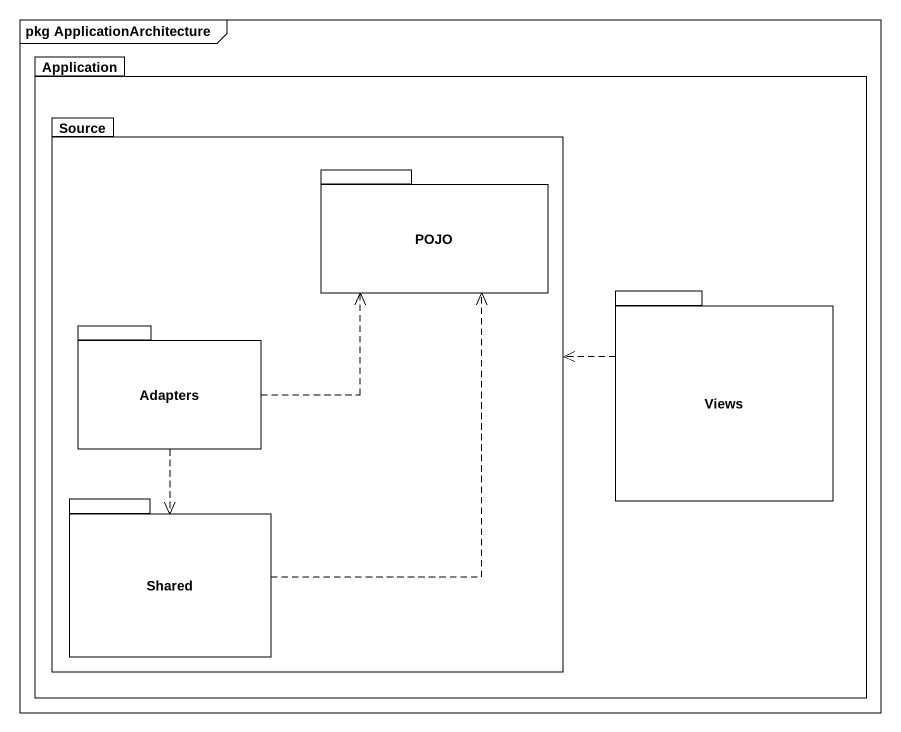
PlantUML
@startuml
mainframe pkg ApplicationArchitecture
package Application {
  package Source {
    package POJO {
    }
    package Adapters {
    }
    package Shared {
    }
  }
  package Views {
  }
}
Views .left.> Source
Adapters .right.> POJO
Adapters ..> Shared
Shared .up.> POJO
@enduml
